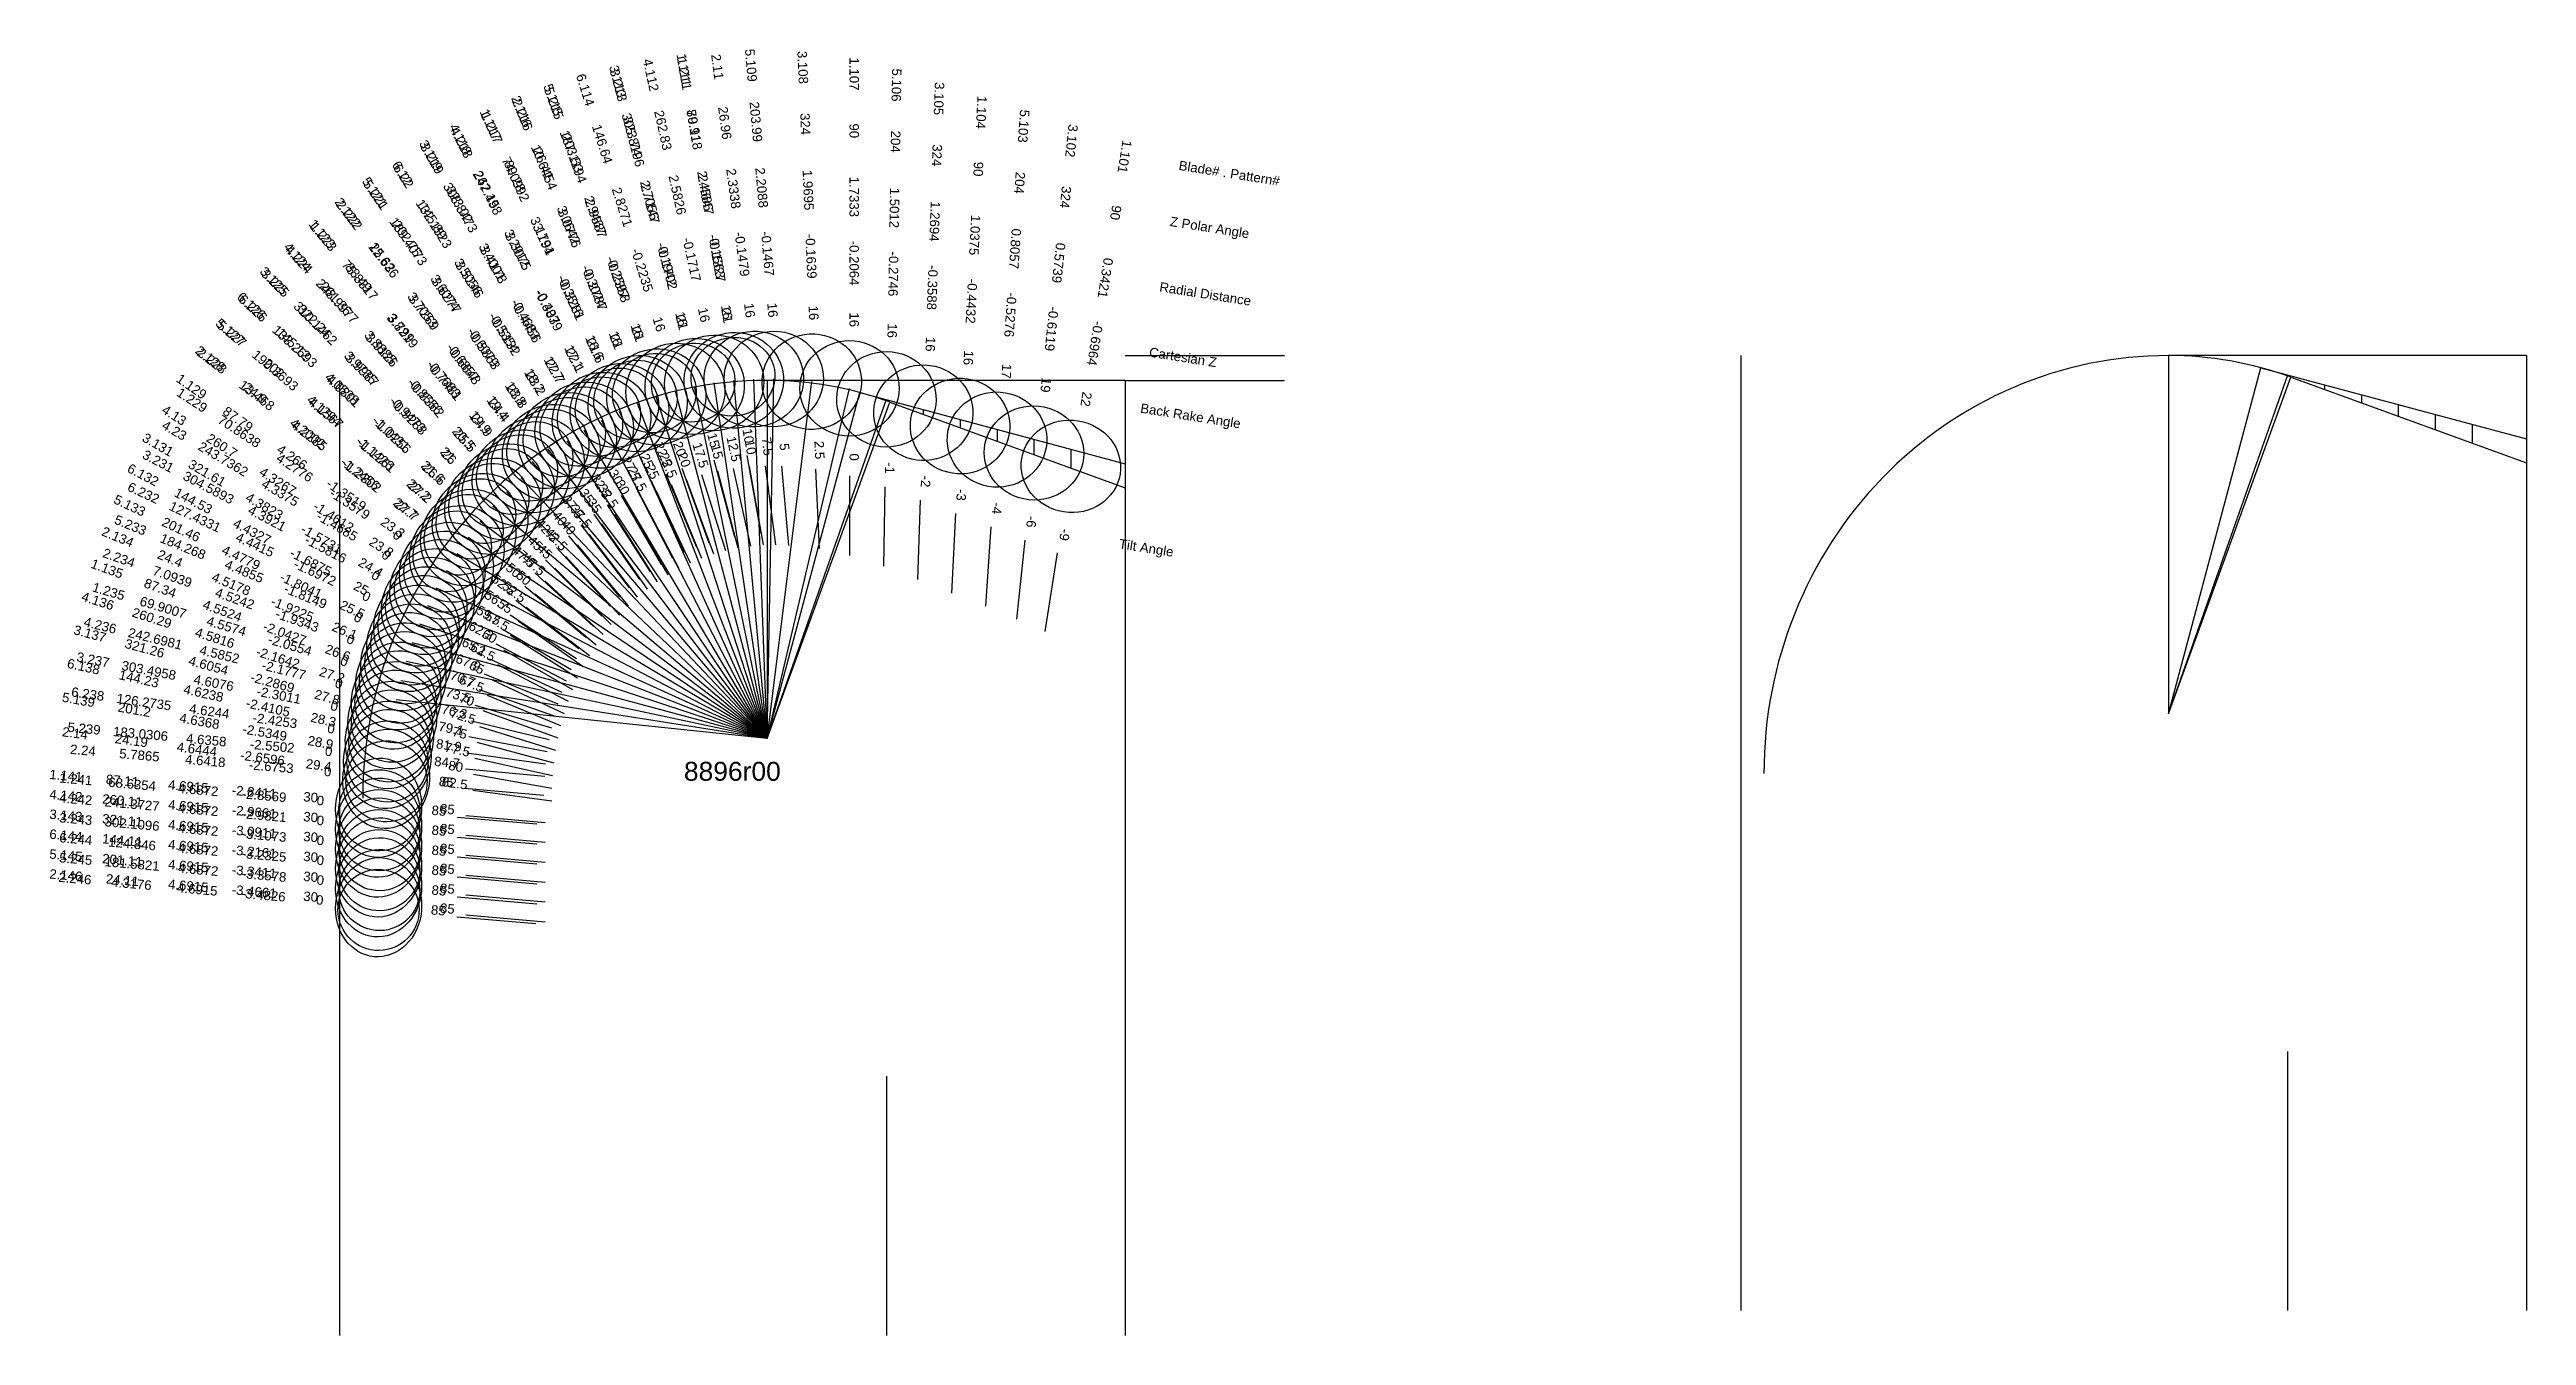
# Model space of a CAD drawing. Header units: inches. Extents: x -6.8 to 8.8, y -6.2 to 1.9.
import ezdxf
from ezdxf.enums import TextEntityAlignment as Align

# ---------------------------------------------------------------- set-up
doc = ezdxf.new("R2010")
doc.units = ezdxf.units.IN
doc.header["$MEASUREMENT"] = 0
for name, color, linetype, true_color in [('Blade_1', 30, 'Continuous', 0xff7f00), ('Blade_2', 7, 'Continuous', 0xcccc00), ('Blade_3', 7, 'Continuous', 0x00cc00), ('Blade_4', 7, 'Continuous', 0x00cccc), ('Blade_5', 7, 'Continuous', 0x0066cc), ('Blade_6', 190, 'Continuous', 0x7f00ff)]:
    doc.layers.add(name, color=color, linetype=linetype, true_color=true_color)
doc.styles.get("Standard").update_dxf_attribs({"font": 'arial.ttf'})

msp = doc.modelspace()

# ---------------------------------------------------------------- linework, layer by layer
for p, q in [((0, 0), (1, 0)), ((0, 0), (1, 0)), ((3.867, 0), (3.867, -6)), ((8.804, 0), (6.554, 0)), ((6.554, 0), (6.554, -2.25)), ((8.804, 0), (8.804, -6)), ((-2.25, -2.406), (-2.334, -0.148)), ((-2.25, -2.406), (-2.209, -0.147)), ((6.554, -2.25), (7.136, -0.077)), ((6.554, -2.25), (7.303, -0.128)), ((6.554, -2.25), (7.324, -0.136)), ((7.136, -0.077), (8.804, -0.524)), ((7.303, -0.121), (7.303, -0.128)), ((7.324, -0.136), (8.804, -0.675)), ((-4.938, -0.156), (-4.938, -6.156)), ((-2.25, -2.406), (-3.064, -0.302)), ((-2.25, -2.406), (-2.947, -0.26)), ((-2.25, -2.406), (-2.827, -0.224)), ((-2.25, -2.406), (-2.706, -0.194)), ((-2.25, -2.406), (-2.583, -0.172)), ((-2.25, -2.406), (-2.459, -0.156)), ((0, -0.156), (-2.25, -0.156)), ((-2.25, -0.156), (-2.25, -2.406)), ((-2.25, -2.406), (-1.97, -0.164)), ((-2.25, -2.406), (-1.733, -0.206)), ((-2.25, -2.406), (-1.668, -0.233)), ((-2.25, -2.406), (-1.501, -0.275)), ((-2.25, -2.406), (-1.48, -0.292)), ((-1.668, -0.233), (0, -0.68)), ((-1.501, -0.278), (-1.501, -0.285)), ((-1.48, -0.292), (0, -0.831)), ((0, -0.156), (1, -0.156)), ((0, -0.156), (0, -6.156)), ((7.535, -0.183), (7.535, -0.213)), ((7.767, -0.246), (7.767, -0.297)), ((7.998, -0.308), (7.998, -0.381)), ((-2.25, -2.406), (-3.291, -0.407)), ((-2.25, -2.406), (-3.179, -0.352)), ((-1.269, -0.34), (-1.269, -0.369)), ((-1.038, -0.402), (-1.038, -0.453)), ((-0.806, -0.464), (-0.806, -0.538)), ((8.23, -0.37), (8.23, -0.466)), ((8.462, -0.432), (8.462, -0.55)), ((-2.25, -2.406), (-3.628, -0.586)), ((-2.25, -2.406), (-3.506, -0.535)), ((-2.25, -2.406), (-3.4, -0.468)), ((-0.574, -0.526), (-0.574, -0.622)), ((-0.342, -0.588), (-0.342, -0.706)), ((-2.25, -2.406), (-3.799, -0.768)), ((-2.25, -2.406), (-3.727, -0.665)), ((-2.25, -2.406), (-3.889, -0.856)), ((-2.25, -2.406), (-4.054, -1.043)), ((-2.25, -2.406), (-3.974, -0.947)), ((-2.25, -2.406), (-4.129, -1.143)), ((-2.25, -2.406), (-4.266, -1.352)), ((-2.25, -2.406), (-4.2, -1.246)), ((-2.25, -2.406), (-4.327, -1.461)), ((-2.25, -2.406), (-4.433, -1.688)), ((-2.25, -2.406), (-4.382, -1.573)), ((-2.25, -2.406), (-4.478, -1.804)), ((-2.25, -2.406), (-4.518, -1.923)), ((-2.25, -2.406), (-4.582, -2.164)), ((-2.25, -2.406), (-4.552, -2.043)), ((7.303, -4.372), (7.303, -6)), ((-1.501, -4.528), (-1.501, -6.156))]:
    msp.add_line(p, q)
for centre in [(6.554, -2.25), (-2.25, -2.406)]:
    msp.add_arc(centre, 2.25, 70, 90)
for centre in [(6.554, -2.625), (-2.25, -2.781)]:
    msp.add_ellipse(centre, major_axis=(0, 2.625), ratio=0.968171, start_param=6.283185, end_param=7.853982)
at = {"layer": 'Blade_1'}
for p, q in [((-2.378, -0.627), (-2.291, -1.119)), ((-2.363, -0.698), (-2.276, -1.19)), ((-1.733, -0.756), (-1.733, -1.256)), ((-2.982, -0.783), (-2.771, -1.236)), ((-2.947, -0.85), (-2.735, -1.303)), ((-1.066, -0.992), (-1.092, -1.492)), ((-3.499, -1.133), (-3.178, -1.516)), ((-3.445, -1.19), (-3.124, -1.573)), ((-0.428, -1.24), (-0.506, -1.733)), ((-3.866, -1.628), (-3.448, -1.903)), ((-3.815, -1.667), (-3.406, -1.954)), ((-4.085, -2.196), (-3.606, -2.338)), ((-4.036, -2.231), (-3.566, -2.402)), ((-4.197, -2.9), (-3.698, -2.943)), ((-4.144, -2.889), (-3.646, -2.933))]:
    msp.add_line(p, q, dxfattribs=at)
for centre, major_axis, ratio in [((-2.459, -0.156), (0.308, 0.054), 0.961262), ((-2.465, -0.133), (0.26, 0.046), 0.93358), ((-1.733, -0.206), (0.312, 0), 0.961262), ((-3.179, -0.352), (0.283, 0.132), 0.958522), ((-3.194, -0.328), (0.24, 0.112), 0.930033), ((-1.038, -0.443), (0.312, -0.016), 0.961262), ((-3.799, -0.768), (0.239, 0.201), 0.940169), ((-0.342, -0.696), (0.309, -0.049), 0.927184), ((-3.822, -0.748), (0.203, 0.17), 0.906897), ((-4.266, -1.352), (0.179, 0.256), 0.918584), ((-4.278, -1.358), (0.14, 0.213), 1), ((-4.552, -2.043), (0.107, 0.294), 0.893841), ((-4.557, -2.055), (0.073, 0.244), 1), ((-4.692, -2.841), (0.027, 0.311), 0.866025), ((-4.687, -2.857), (0.022, 0.254), 1)]:
    msp.add_ellipse(centre, major_axis=major_axis, ratio=ratio, dxfattribs=at)
at = {"layer": 'Blade_2'}
for p, q in [((-2.886, -0.743), (-2.694, -1.204)), ((-2.262, -0.693), (-2.197, -1.189)), ((-2.854, -0.811), (-2.662, -1.272)), ((-3.421, -1.063), (-3.117, -1.46)), ((-3.37, -1.122), (-3.066, -1.519)), ((-3.83, -1.536), (-3.434, -1.84)), ((-3.764, -1.58), (-3.367, -1.885)), ((-4.059, -2.097), (-3.588, -2.263)), ((-4.01, -2.133), (-3.548, -2.324)), ((-4.151, -2.718), (-3.653, -2.761)), ((-4.099, -2.731), (-3.603, -2.797)), ((-4.201, -3.526), (-3.703, -3.569)), ((-4.144, -3.514), (-3.646, -3.558))]:
    msp.add_line(p, q, dxfattribs=at)
for centre, major_axis, ratio in [((-2.334, -0.148), (0.31, 0.041), 0.961262), ((-3.064, -0.302), (0.289, 0.12), 0.961262), ((-3.078, -0.279), (0.244, 0.101), 0.93358), ((-3.705, -0.686), (0.248, 0.19), 0.943454), ((-3.727, -0.665), (0.21, 0.161), 0.910972), ((-4.2, -1.246), (0.19, 0.248), 0.922403), ((-4.229, -1.23), (0.161, 0.21), 0.885231), ((-4.518, -1.923), (0.12, 0.289), 0.898181), ((-4.524, -1.934), (0.084, 0.241), 1), ((-4.644, -2.66), (0.041, 0.31), 0.870871), ((-4.642, -2.675), (0.022, 0.254), 1), ((-4.692, -3.466), (0.027, 0.311), 0.866025), ((-4.692, -3.483), (0.022, 0.254), 1)]:
    msp.add_ellipse(centre, major_axis=major_axis, ratio=ratio, dxfattribs=at)
at = {"layer": 'Blade_3'}
for p, q in [((-2.585, -0.655), (-2.455, -1.138)), ((-2.563, -0.725), (-2.434, -1.208)), ((-1.946, -0.713), (-1.924, -1.213)), ((-3.167, -0.88), (-2.917, -1.313)), ((-1.289, -0.908), (-1.306, -1.408)), ((-3.125, -0.945), (-2.875, -1.378)), ((-0.631, -1.159), (-0.684, -1.656)), ((-3.644, -1.284), (-3.29, -1.637)), ((-3.585, -1.336), (-3.231, -1.69)), ((-3.956, -1.811), (-3.513, -2.043)), ((-3.906, -1.848), (-3.473, -2.098)), ((-4.124, -2.394), (-3.633, -2.488)), ((-4.074, -2.429), (-3.591, -2.559)), ((-4.197, -3.15), (-3.698, -3.193)), ((-4.144, -3.139), (-3.646, -3.183))]:
    msp.add_line(p, q, dxfattribs=at)
for centre, major_axis, ratio in [((-2.706, -0.194), (0.302, 0.081), 0.961262), ((-2.715, -0.17), (0.255, 0.068), 0.93358), ((-1.97, -0.164), (0.312, 0.014), 0.961262), ((-3.4, -0.468), (0.271, 0.156), 0.952768), ((-1.269, -0.359), (0.312, -0.011), 0.961262), ((-3.418, -0.446), (0.229, 0.132), 0.922673), ((-0.574, -0.612), (0.311, -0.033), 0.945519), ((-3.974, -0.947), (0.221, 0.221), 0.93333), ((-3.999, -0.929), (0.187, 0.187), 0.898488), ((-4.382, -1.573), (0.156, 0.271), 0.910684), ((-4.392, -1.582), (0.119, 0.226), 1), ((-4.605, -2.287), (0.081, 0.302), 0.884906), ((-4.608, -2.301), (0.048, 0.25), 1), ((-4.692, -3.091), (0.027, 0.311), 0.866025), ((-4.687, -3.107), (0.022, 0.254), 1)]:
    msp.add_ellipse(centre, major_axis=major_axis, ratio=ratio, dxfattribs=at)
at = {"layer": 'Blade_4'}
for p, q in [((-2.464, -0.709), (-2.355, -1.197)), ((-3.076, -0.829), (-2.845, -1.273)), ((-3.037, -0.895), (-2.806, -1.338)), ((-3.573, -1.206), (-3.236, -1.575)), ((-3.517, -1.261), (-3.179, -1.63)), ((-3.913, -1.718), (-3.482, -1.972)), ((-3.863, -1.757), (-3.441, -2.025)), ((-4.107, -2.294), (-3.621, -2.413)), ((-4.057, -2.33), (-3.58, -2.48)), ((-4.197, -3.025), (-3.698, -3.068)), ((-4.144, -3.014), (-3.646, -3.058))]:
    msp.add_line(p, q, dxfattribs=at)
for centre, major_axis, ratio in [((-2.583, -0.172), (0.305, 0.068), 0.961262), ((-3.291, -0.407), (0.277, 0.144), 0.95569), ((-3.307, -0.384), (0.235, 0.122), 0.926397), ((-3.889, -0.856), (0.23, 0.211), 0.936794), ((-3.913, -0.836), (0.195, 0.179), 0.902736), ((-4.327, -1.461), (0.168, 0.264), 0.914678), ((-4.337, -1.468), (0.129, 0.22), 1), ((-4.582, -2.164), (0.094, 0.298), 0.889416), ((-4.585, -2.178), (0.06, 0.248), 1), ((-4.692, -2.966), (0.027, 0.311), 0.866025), ((-4.687, -2.982), (0.022, 0.254), 1)]:
    msp.add_ellipse(centre, major_axis=major_axis, ratio=ratio, dxfattribs=at)
at = {"layer": 'Blade_5'}
for p, q in [((-2.787, -0.708), (-2.616, -1.177)), ((-2.759, -0.777), (-2.588, -1.246)), ((-2.161, -0.695), (-2.117, -1.193)), ((-1.511, -0.825), (-1.52, -1.324)), ((-3.34, -0.997), (-3.053, -1.407)), ((-3.292, -1.058), (-3.005, -1.468)), ((-0.844, -1.076), (-0.879, -1.575)), ((-3.772, -1.449), (-3.389, -1.77)), ((-3.708, -1.496), (-3.325, -1.818)), ((-4.029, -2), (-3.566, -2.189)), ((-3.979, -2.037), (-3.526, -2.248)), ((-4.145, -2.596), (-3.648, -2.642)), ((-4.095, -2.63), (-3.603, -2.717)), ((-4.197, -3.4), (-3.698, -3.444)), ((-4.144, -3.389), (-3.646, -3.433))]:
    msp.add_line(p, q, dxfattribs=at)
for centre, major_axis, ratio in [((-2.209, -0.147), (0.311, 0.027), 0.961262), ((-2.947, -0.26), (0.294, 0.107), 0.961262), ((-2.959, -0.236), (0.249, 0.09), 0.93358), ((-1.501, -0.275), (0.312, -0.005), 0.961262), ((-3.607, -0.608), (0.256, 0.179), 0.946649), ((-3.628, -0.586), (0.217, 0.152), 0.91496), ((-0.806, -0.528), (0.312, -0.022), 0.956305), ((-4.129, -1.143), (0.201, 0.239), 0.926134), ((-4.157, -1.126), (0.17, 0.203), 0.889735), ((-4.478, -1.804), (0.132, 0.283), 0.902435), ((-4.486, -1.815), (0.096, 0.236), 1), ((-4.637, -2.535), (0.054, 0.308), 0.875633), ((-4.636, -2.55), (0.024, 0.254), 1), ((-4.692, -3.341), (0.027, 0.311), 0.866025), ((-4.687, -3.358), (0.022, 0.254), 1)]:
    msp.add_ellipse(centre, major_axis=major_axis, ratio=ratio, dxfattribs=at)
at = {"layer": 'Blade_6'}
for p, q in [((-2.662, -0.748), (-2.511, -1.225)), ((-3.255, -0.937), (-2.986, -1.358)), ((-3.21, -0.999), (-2.941, -1.421)), ((-3.71, -1.365), (-3.341, -1.703)), ((-3.648, -1.415), (-3.28, -1.752)), ((-3.995, -1.905), (-3.541, -2.115)), ((-3.945, -1.941), (-3.501, -2.172)), ((-4.137, -2.495), (-3.642, -2.565)), ((-4.087, -2.53), (-3.599, -2.638)), ((-4.144, -3.264), (-3.646, -3.308)), ((-4.197, -3.275), (-3.698, -3.319))]:
    msp.add_line(p, q, dxfattribs=at)
for centre, major_axis, ratio in [((-2.827, -0.224), (0.298, 0.094), 0.961262), ((-3.506, -0.535), (0.264, 0.168), 0.949754), ((-3.525, -0.513), (0.223, 0.142), 0.91886), ((-4.054, -1.043), (0.211, 0.23), 0.929777), ((-4.08, -1.026), (0.179, 0.195), 0.894154), ((-4.433, -1.688), (0.144, 0.277), 0.906603), ((-4.441, -1.697), (0.107, 0.231), 1), ((-4.624, -2.411), (0.068, 0.305), 0.880312), ((-4.624, -2.425), (0.036, 0.252), 1), ((-4.692, -3.216), (0.027, 0.311), 0.866025), ((-4.687, -3.233), (0.022, 0.254), 1)]:
    msp.add_ellipse(centre, major_axis=major_axis, ratio=ratio, dxfattribs=at)

# ---------------------------------------------------------------- texts
for s, height, p in [('Blade# . Pattern#', 0.05937, (0.337, 1.196)), ('Z Polar Angle', 0.05937, (0.282, 0.844)), ('Radial Distance', 0.05937, (0.216, 0.433)), ('Cartesian Z', 0.05937, (0.151, 0.023)), ('Back Rake Angle', 0.05937, (0.096, -0.329)), ('Tilt Angle', 0.0594, (-0.039, -1.181))]:
    msp.add_text(s, height=height, rotation=351).set_placement(p, align=Align.MIDDLE_LEFT)
msp.add_text('8896r00', height=0.1187).set_placement((-2.469, -2.612), align=Align.MIDDLE_CENTER)
at = {"layer": 'Blade_1'}
for s, rotation, p in [('1.111', 280, (-2.802, 1.789)), ('1.211', 280, (-2.799, 1.765)), ('1.107', 270, (-1.733, 1.769)), ('1.104', 267, (-0.934, 1.529)), ('1.117', 295, (-4.014, 1.438)), ('1.217', 295, (-4.008, 1.418)), ('70.118', 280, (-2.737, 1.414)), ('89.91', 280, (-2.74, 1.438)), ('90', 270, (-1.733, 1.412)), ('74.0992', 295, (-3.858, 1.095)), ('1.101', 261, (-0.033, 1.254)), ('89.28', 295, (-3.863, 1.115)), ('2.4586', 280, (-2.668, 1.029)), ('2.4647', 280, (-2.665, 1.005)), ('1.7333', 270, (-1.733, 0.997)), ('90', 267, (-0.953, 1.173)), ('90', 261, (-0.089, 0.902)), ('1.123', 310, (-5.069, 0.745)), ('1.223', 310, (-5.061, 0.728)), ('3.1791', 295, (-3.688, 0.739)), ('3.194', 295, (-3.682, 0.719)), ('1.0375', 267, (-0.975, 0.758)), ('-0.1563', 280, (-2.595, 0.619)), ('-0.1327', 280, (-2.593, 0.596)), ('-0.2064', 270, (-1.733, 0.581)), ('75.8317', 310, (-4.832, 0.455)), ('88.49', 310, (-4.84, 0.472)), ('-0.3516', 295, (-3.512, 0.362)), ('-0.3281', 295, (-3.507, 0.342)), ('-0.4432', 267, (-0.996, 0.343)), ('0.3421', 261, (-0.154, 0.492)), ('16', 280, (-2.533, 0.268)), ('3.8219', 310, (-4.564, 0.137)), ('3.799', 310, (-4.572, 0.153)), ('21', 280, (-2.531, 0.245)), ('16', 270, (-1.733, 0.225)), ('-0.6964', 261, (-0.219, 0.081)), ('16.6', 295, (-3.361, 0.039)), ('21.6', 295, (-3.356, 0.019)), ('16', 267, (-1.015, -0.013)), ('1.129', 325, (-5.884, -0.219)), ('-0.7683', 310, (-4.305, -0.165)), ('-0.7481', 310, (-4.297, -0.182)), ('1.229', 326.71, (-5.88, -0.305)), ('22', 261, (-0.275, -0.27)), ('70.8638', 326.71, (-5.583, -0.501)), ('87.79', 325, (-5.592, -0.423)), ('19.9', 310, (-4.076, -0.438)), ('24.9', 310, (-4.068, -0.455)), ('10', 280, (-2.398, -0.51)), ('4.266', 325, (-5.252, -0.662)), ('25', 295, (-3.032, -0.675)), ('10', 280, (-2.384, -0.581)), ('0', 270, (-1.733, -0.638)), ('4.2776', 326.71, (-5.235, -0.729)), ('25', 295, (-2.997, -0.742)), ('-1.3519', 325, (-4.911, -0.9)), ('-1.3579', 326.71, (-4.888, -0.957)), ('-3', 267, (-1.06, -0.874)), ('23.3', 325, (-4.619, -1.105)), ('40', 310, (-3.576, -1.042)), ('40', 310, (-3.522, -1.099)), ('0', 326.71, (-4.59, -1.153)), ('-9', 261, (-0.41, -1.122)), ('1.135', 340, (-6.408, -1.367)), ('1.235', 343.47, (-6.396, -1.51)), ('69.9007', 343.47, (-6.054, -1.611)), ('87.34', 340, (-6.074, -1.489)), ('4.5524', 340, (-5.683, -1.631)), ('56.7', 326.71, (-3.965, -1.563)), ('55', 325, (-3.913, -1.599)), ('4.5574', 343.47, (-5.656, -1.729)), ('-2.0427', 340, (-5.292, -1.773)), ('-2.0554', 343.47, (-5.257, -1.848)), ('26.6', 340, (-4.958, -1.895)), ('0', 343.47, (-4.916, -1.949)), ('73.5', 343.47, (-4.199, -2.162)), ('70', 340, (-4.147, -2.19)), ('1.141', 355, (-6.659, -2.669)), ('1.241', 355.03, (-6.597, -2.691)), ('87.11', 355, (-6.304, -2.7)), ('68.6354', 355.03, (-6.243, -2.722)), ('4.6915', 355, (-5.89, -2.736)), ('4.6872', 355.03, (-5.828, -2.758)), ('-2.8411', 355, (-5.476, -2.772)), ('-2.8569', 355.03, (-5.414, -2.794)), ('30', 355, (-5.121, -2.804)), ('0', 355.03, (-5.06, -2.825)), ('85', 355.03, (-4.315, -2.889)), ('85', 355, (-4.262, -2.879))]:
    msp.add_text(s, height=0.0594, rotation=rotation, dxfattribs=at).set_placement(p, align=Align.CENTER)
at = {"layer": 'Blade_2'}
for s, rotation, p in [('2.11', 277.5, (-2.592, 1.81)), ('2.116', 292.5, (-3.82, 1.522)), ('2.216', 292.5, (-3.815, 1.502)), ('26.96', 277.5, (-2.545, 1.457)), ('10.6454', 292.5, (-3.679, 1.172)), ('26.41', 292.5, (-3.684, 1.193)), ('2.3338', 277.5, (-2.491, 1.045)), ('2.122', 307.5, (-4.908, 0.881)), ('2.222', 307.5, (-4.9, 0.864)), ('3.0642', 292.5, (-3.525, 0.809)), ('3.0776', 292.5, (-3.52, 0.788)), ('12.636', 307.5, (-4.683, 0.581)), ('25.62', 307.5, (-4.691, 0.599)), ('-0.1479', 277.5, (-2.437, 0.633)), ('-0.3024', 292.5, (-3.366, 0.425)), ('-0.2787', 292.5, (-3.361, 0.404)), ('3.7053', 307.5, (-4.438, 0.269)), ('3.7269', 307.5, (-4.43, 0.252)), ('16', 277.5, (-2.39, 0.28)), ('2.128', 322.5, (-5.767, -0.043)), ('2.228', 322.5, (-5.757, -0.057)), ('-0.6857', 307.5, (-4.185, -0.061)), ('-0.6648', 307.5, (-4.177, -0.078)), ('16', 292.5, (-3.229, 0.096)), ('21', 292.5, (-3.224, 0.075)), ('13.468', 322.5, (-5.475, -0.274)), ('24.9', 322.5, (-5.484, -0.26)), ('19.4', 307.5, (-3.968, -0.344)), ('24.4', 307.5, (-3.96, -0.361)), ('4.2002', 322.5, (-5.155, -0.513)), ('4.2285', 322.5, (-5.145, -0.527)), ('22.5', 292.5, (-2.931, -0.633)), ('22.5', 292.5, (-2.899, -0.701)), ('7.5', 277.5, (-2.278, -0.575)), ('-1.2456', 322.5, (-4.825, -0.766)), ('-1.2302', 322.5, (-4.815, -0.78)), ('22.7', 322.5, (-4.542, -0.983)), ('27.7', 322.5, (-4.533, -0.997)), ('37.5', 307.5, (-3.494, -0.969)), ('2.134', 337.5, (-6.342, -1.167)), ('37.5', 307.5, (-3.443, -1.028)), ('2.234', 340.66, (-6.333, -1.299)), ('24.4', 337.5, (-6.013, -1.303)), ('7.0939', 340.66, (-5.997, -1.417)), ('4.5178', 337.5, (-5.629, -1.462)), ('52.5', 322.5, (-3.924, -1.464)), ('4.5242', 340.66, (-5.605, -1.555)), ('-1.9225', 337.5, (-5.245, -1.621)), ('52.5', 322.5, (-3.858, -1.508)), ('-1.9343', 340.66, (-5.213, -1.693)), ('26.1', 337.5, (-4.916, -1.757)), ('0', 340.66, (-4.877, -1.811)), ('70.7', 340.66, (-4.172, -2.058)), ('67.5', 337.5, (-4.119, -2.088)), ('2.14', 352.5, (-6.603, -2.402)), ('2.24', 355.03, (-6.552, -2.509)), ('24.19', 352.5, (-6.249, -2.448)), ('5.7865', 355.03, (-6.197, -2.54)), ('4.6444', 352.5, (-5.837, -2.503)), ('-2.6596', 352.5, (-5.425, -2.557)), ('4.6418', 355.03, (-5.783, -2.576)), ('-2.6753', 355.03, (-5.369, -2.612)), ('29.4', 352.5, (-5.072, -2.603)), ('0', 355.03, (-5.014, -2.643)), ('85', 355.03, (-4.269, -2.708)), ('82.5', 352.5, (-4.217, -2.716)), ('2.146', 355, (-6.659, -3.294)), ('2.246', 355, (-6.602, -3.315)), ('24.11', 355, (-6.304, -3.325)), ('4.3176', 355, (-6.247, -3.347)), ('4.6915', 355, (-5.89, -3.361)), ('4.6915', 355, (-5.833, -3.383)), ('-3.4661', 355, (-5.476, -3.397)), ('-3.4826', 355, (-5.419, -3.419)), ('30', 355, (-5.121, -3.429)), ('0', 355, (-5.064, -3.45)), ('85', 355, (-4.319, -3.515)), ('85', 355, (-4.262, -3.504))]:
    msp.add_text(s, height=0.0594, rotation=rotation, dxfattribs=at).set_placement(p, align=Align.CENTER)
at = {"layer": 'Blade_3'}
for s, rotation, p in [('3.108', 272.5, (-2.056, 1.809)), ('3.113', 285, (-3.217, 1.714)), ('3.213', 285, (-3.213, 1.691)), ('3.105', 268, (-1.2, 1.615)), ('305.8196', 285, (-3.121, 1.347)), ('323.74', 285, (-3.125, 1.369)), ('324', 272.5, (-2.04, 1.453)), ('3.102', 264, (-0.367, 1.352)), ('3.119', 300, (-4.388, 1.242)), ('3.219', 300, (-4.381, 1.223)), ('324', 268, (-1.213, 1.259)), ('2.7056', 285, (-3.017, 0.968)), ('1.9695', 272.5, (-2.022, 1.038)), ('308.8473', 300, (-4.203, 0.915)), ('323.02', 300, (-4.209, 0.934)), ('2.7147', 285, (-3.014, 0.946)), ('1.2694', 268, (-1.227, 0.844)), ('324', 264, (-0.405, 0.998)), ('3.4001', 300, (-4.002, 0.574)), ('3.4178', 300, (-3.995, 0.555)), ('-0.1942', 285, (-2.909, 0.566)), ('-0.1702', 285, (-2.906, 0.544)), ('-0.1639', 272.5, (-2.004, 0.623)), ('0.5739', 264, (-0.448, 0.585)), ('3.125', 315, (-5.37, 0.449)), ('3.225', 315, (-5.361, 0.434)), ('-0.3588', 268, (-1.242, 0.428)), ('310.1462', 315, (-5.109, 0.182)), ('322.24', 315, (-5.118, 0.197)), ('-0.4683', 300, (-3.794, 0.214)), ('-0.4456', 300, (-3.788, 0.195)), ('16', 285, (-2.817, 0.222)), ('21', 285, (-2.814, 0.2)), ('16', 272.5, (-1.988, 0.267)), ('-0.6119', 264, (-0.492, 0.171)), ('3.9735', 315, (-4.824, -0.097)), ('3.9987', 315, (-4.815, -0.112)), ('16', 268, (-1.254, 0.072)), ('17.7', 300, (-3.616, -0.095)), ('22.7', 300, (-3.609, -0.114)), ('19', 264, (-0.529, -0.183)), ('-0.9473', 315, (-4.53, -0.39)), ('-0.9288', 315, (-4.522, -0.406)), ('3.131', 330, (-6.093, -0.586)), ('3.231', 332.3, (-6.09, -0.69)), ('21', 315, (-4.278, -0.642)), ('26', 315, (-4.27, -0.658)), ('15', 285, (-2.616, -0.54)), ('15', 285, (-2.594, -0.611)), ('2.5', 272.5, (-1.951, -0.595)), ('304.5893', 332.3, (-5.774, -0.856)), ('321.61', 330, (-5.784, -0.764)), ('30', 300, (-3.226, -0.777)), ('-2', 268, (-1.284, -0.79)), ('4.3823', 330, (-5.424, -0.972)), ('30', 300, (-3.184, -0.842)), ('4.3921', 332.3, (-5.406, -1.049)), ('-1.5731', 330, (-5.064, -1.179)), ('-6', 264, (-0.619, -1.041)), ('-1.5816', 332.3, (-5.038, -1.242)), ('45', 315, (-3.728, -1.2)), ('45', 315, (-3.669, -1.252)), ('24.4', 330, (-4.756, -1.357)), ('0', 332.3, (-4.723, -1.408)), ('3.137', 345, (-6.513, -1.776)), ('62.3', 332.3, (-4.061, -1.755)), ('3.237', 349.13, (-6.491, -1.94)), ('321.26', 345, (-6.169, -1.868)), ('60', 330, (-4.009, -1.789)), ('303.4958', 349.13, (-6.141, -2.007)), ('4.6054', 345, (-5.768, -1.976)), ('4.6076', 349.13, (-5.733, -2.085)), ('-2.2869', 345, (-5.366, -2.083)), ('-2.3011', 349.13, (-5.324, -2.163)), ('27.8', 345, (-5.022, -2.175)), ('0', 349.13, (-4.975, -2.231)), ('79.1', 349.13, (-4.241, -2.372)), ('75', 345, (-4.189, -2.399)), ('3.143', 355, (-6.659, -2.919)), ('3.243', 355.03, (-6.597, -2.941)), ('321.11', 355, (-6.304, -2.95)), ('302.1096', 355.03, (-6.243, -2.972)), ('4.6915', 355, (-5.89, -2.986)), ('4.6872', 355.03, (-5.828, -3.008)), ('-3.0911', 355, (-5.476, -3.022)), ('-3.1073', 355.03, (-5.414, -3.044)), ('30', 355, (-5.121, -3.054)), ('0', 355.03, (-5.06, -3.075)), ('85', 355.03, (-4.315, -3.14)), ('85', 355, (-4.262, -3.129))]:
    msp.add_text(s, height=0.0594, rotation=rotation, dxfattribs=at).set_placement(p, align=Align.CENTER)
at = {"layer": 'Blade_4'}
for s, rotation, p in [('4.112', 282.5, (-3.01, 1.756)), ('4.118', 297.5, (-4.203, 1.345)), ('4.218', 297.5, (-4.197, 1.325)), ('262.83', 282.5, (-2.933, 1.409)), ('247.498', 297.5, (-4.033, 1.009)), ('262.15', 297.5, (-4.039, 1.029)), ('2.5826', 282.5, (-2.843, 1.003)), ('3.2912', 297.5, (-3.847, 0.66)), ('4.124', 312.5, (-5.223, 0.601)), ('4.224', 312.5, (-5.214, 0.584)), ('3.3075', 297.5, (-3.841, 0.641)), ('-0.1717', 282.5, (-2.753, 0.597)), ('248.9977', 312.5, (-4.974, 0.322)), ('261.36', 312.5, (-4.982, 0.338)), ('-0.3839', 297.5, (-3.649, 0.272)), ('-0.407', 297.5, (-3.655, 0.292)), ('3.8885', 312.5, (-4.701, 0.031)), ('16', 282.5, (-2.676, 0.249)), ('3.9126', 312.5, (-4.693, 0.015)), ('17.1', 297.5, (-3.49, -0.024)), ('22.1', 297.5, (-3.484, -0.044)), ('-0.8556', 312.5, (-4.421, -0.275)), ('-0.8362', 312.5, (-4.412, -0.291)), ('4.13', 327.5, (-5.992, -0.4)), ('4.23', 329.51, (-5.99, -0.496)), ('20.5', 312.5, (-4.18, -0.538)), ('25.5', 312.5, (-4.171, -0.554)), ('243.7362', 329.51, (-5.683, -0.676)), ('260.7', 327.5, (-5.692, -0.591)), ('12.5', 282.5, (-2.489, -0.593)), ('4.3267', 327.5, (-5.341, -0.815)), ('27.5', 297.5, (-3.131, -0.724)), ('27.5', 297.5, (-3.092, -0.79)), ('4.3375', 329.51, (-5.325, -0.887)), ('-1.4612', 327.5, (-4.991, -1.038)), ('-1.4685', 329.51, (-4.967, -1.098)), ('42.5', 312.5, (-3.654, -1.119)), ('23.8', 327.5, (-4.69, -1.229)), ('0', 329.51, (-4.66, -1.279)), ('42.5', 312.5, (-3.597, -1.174)), ('4.136', 342.5, (-6.465, -1.57)), ('4.236', 346.3, (-6.448, -1.724)), ('260.29', 342.5, (-6.125, -1.677)), ('59.5', 329.51, (-4.015, -1.658)), ('57.5', 327.5, (-3.963, -1.693)), ('242.6981', 346.3, (-6.102, -1.808)), ('4.5816', 342.5, (-5.729, -1.802)), ('4.5852', 346.3, (-5.698, -1.906)), ('-2.1642', 342.5, (-5.333, -1.927)), ('-2.1777', 346.3, (-5.294, -2.005)), ('27.2', 342.5, (-4.993, -2.035)), ('0', 346.3, (-4.948, -2.089)), ('76.3', 346.3, (-4.222, -2.266)), ('72.5', 342.5, (-4.17, -2.294)), ('4.142', 355, (-6.659, -2.794)), ('4.242', 355.03, (-6.597, -2.816)), ('260.11', 355, (-6.304, -2.825)), ('241.3727', 355.03, (-6.243, -2.847)), ('4.6915', 355, (-5.89, -2.861)), ('4.6872', 355.03, (-5.828, -2.883)), ('-2.9661', 355, (-5.476, -2.897)), ('-2.9821', 355.03, (-5.414, -2.919)), ('30', 355, (-5.121, -2.929)), ('0', 355.03, (-5.06, -2.95)), ('85', 355.03, (-4.315, -3.014)), ('85', 355, (-4.262, -3.004))]:
    msp.add_text(s, height=0.0594, rotation=rotation, dxfattribs=at).set_placement(p, align=Align.CENTER)
at = {"layer": 'Blade_5'}
for s, rotation, p in [('5.109', 275, (-2.381, 1.821)), ('5.106', 269, (-1.467, 1.7)), ('5.115', 290, (-3.622, 1.596)), ('5.215', 290, (-3.618, 1.575)), ('203.99', 275, (-2.35, 1.466)), ('187.1194', 290, (-3.496, 1.24)), ('204', 269, (-1.473, 1.344)), ('5.103', 266, (-0.668, 1.443)), ('203.53', 290, (-3.5, 1.261)), ('5.121', 305, (-4.74, 1.01)), ('5.221', 305, (-4.733, 0.992)), ('2.2088', 275, (-2.314, 1.052)), ('204', 266, (-0.693, 1.087)), ('2.9467', 290, (-3.358, 0.871)), ('2.9587', 290, (-3.354, 0.85)), ('1.5012', 269, (-1.48, 0.928)), ('189.4073', 305, (-4.529, 0.7)), ('202.75', 305, (-4.536, 0.718)), ('0.8057', 266, (-0.722, 0.673)), ('-0.1467', 275, (-2.277, 0.638)), ('-0.2746', 269, (-1.487, 0.513)), ('3.6074', 305, (-4.297, 0.378)), ('3.6277', 305, (-4.29, 0.36)), ('-0.2597', 290, (-3.216, 0.48)), ('-0.2358', 290, (-3.212, 0.459)), ('16', 275, (-2.246, 0.283)), ('-0.5276', 266, (-0.751, 0.258)), ('5.127', 320, (-5.642, 0.127)), ('5.227', 320, (-5.633, 0.113)), ('-0.6079', 305, (-4.059, 0.037)), ('16', 290, (-3.094, 0.146)), ('21', 290, (-3.09, 0.124)), ('16', 269, (-1.494, 0.157)), ('190.3693', 320, (-5.36, -0.116)), ('-0.5863', 305, (-4.052, 0.019)), ('202', 320, (-5.369, -0.102)), ('17', 266, (-0.776, -0.097)), ('4.1294', 320, (-5.051, -0.369)), ('4.1567', 320, (-5.042, -0.384)), ('18.8', 305, (-3.855, -0.255)), ('23.8', 305, (-3.848, -0.272)), ('-1.1426', 320, (-4.733, -0.636)), ('-1.1261', 320, (-4.723, -0.651)), ('20', 290, (-2.828, -0.596)), ('20', 290, (-2.799, -0.665)), ('5', 275, (-2.171, -0.576)), ('22.2', 320, (-4.46, -0.865)), ('-1', 269, (-1.509, -0.706)), ('5.133', 335, (-6.268, -0.969)), ('27.2', 320, (-4.45, -0.88)), ('35', 305, (-3.408, -0.9)), ('35', 305, (-3.36, -0.961)), ('-4', 266, (-0.836, -0.958)), ('5.233', 337.87, (-6.262, -1.093)), ('201.46', 335, (-5.945, -1.12)), ('184.268', 337.87, (-5.932, -1.227)), ('4.4779', 335, (-5.568, -1.296)), ('4.4855', 337.87, (-5.547, -1.383)), ('-1.8041', 335, (-5.192, -1.471)), ('50', 320, (-3.863, -1.372)), ('50', 320, (-3.799, -1.42)), ('-1.8149', 337.87, (-5.162, -1.54)), ('25.5', 335, (-4.869, -1.622)), ('0', 337.87, (-4.832, -1.674)), ('67.9', 337.87, (-4.139, -1.956)), ('65', 335, (-4.087, -1.986)), ('5.139', 350, (-6.582, -2.192)), ('5.239', 354.71, (-6.545, -2.373)), ('183.0306', 354.71, (-6.19, -2.406)), ('201.2', 350, (-6.231, -2.254)), ('4.6368', 350, (-5.822, -2.326)), ('-2.5349', 350, (-5.412, -2.398)), ('4.6358', 354.71, (-5.777, -2.445)), ('-2.5502', 354.71, (-5.363, -2.483)), ('28.9', 350, (-5.062, -2.46)), ('0', 354.71, (-5.008, -2.516)), ('84.7', 354.71, (-4.264, -2.585)), ('80', 350, (-4.212, -2.61)), ('5.145', 355, (-6.659, -3.169)), ('5.245', 355.03, (-6.597, -3.192)), ('201.11', 355, (-6.304, -3.2)), ('181.5821', 355.03, (-6.243, -3.223)), ('4.6915', 355, (-5.89, -3.236)), ('4.6872', 355.03, (-5.828, -3.259)), ('-3.3411', 355, (-5.476, -3.272)), ('-3.3578', 355.03, (-5.414, -3.295)), ('30', 355, (-5.121, -3.304)), ('0', 355.03, (-5.06, -3.325)), ('85', 355.03, (-4.315, -3.39)), ('85', 355, (-4.262, -3.379))]:
    msp.add_text(s, height=0.0594, rotation=rotation, dxfattribs=at).set_placement(p, align=Align.CENTER)
at = {"layer": 'Blade_6'}
for s, rotation, p in [('6.114', 287.5, (-3.421, 1.66)), ('146.64', 287.5, (-3.314, 1.32)), ('6.12', 302.5, (-4.567, 1.13)), ('6.22', 302.5, (-4.56, 1.112)), ('132.1523', 302.5, (-4.369, 0.812)), ('145.89', 302.5, (-4.375, 0.83)), ('2.8271', 287.5, (-3.189, 0.924)), ('-0.2235', 287.5, (-3.064, 0.528)), ('3.5056', 302.5, (-4.152, 0.479)), ('3.5246', 302.5, (-4.145, 0.461)), ('6.126', 317.5, (-5.51, 0.291)), ('6.226', 317.5, (-5.501, 0.276)), ('133.2693', 317.5, (-5.238, 0.036)), ('145.12', 317.5, (-5.247, 0.051)), ('-0.5354', 302.5, (-3.929, 0.129)), ('-0.5132', 302.5, (-3.922, 0.111)), ('16', 287.5, (-2.957, 0.188)), ('4.0538', 317.5, (-4.941, -0.23)), ('4.0801', 317.5, (-4.932, -0.245)), ('18.2', 302.5, (-3.737, -0.172)), ('23.2', 302.5, (-3.731, -0.19)), ('-1.0431', 317.5, (-4.634, -0.511)), ('-1.0256', 317.5, (-4.625, -0.526)), ('17.5', 287.5, (-2.697, -0.635)), ('6.132', 332.5, (-6.185, -0.776)), ('21.6', 317.5, (-4.372, -0.752)), ('26.6', 317.5, (-4.363, -0.767)), ('32.5', 302.5, (-3.319, -0.836)), ('6.232', 335.09, (-6.181, -0.89)), ('127.4331', 335.09, (-5.857, -1.04)), ('144.53', 332.5, (-5.869, -0.94)), ('32.5', 302.5, (-3.274, -0.899)), ('4.4327', 332.5, (-5.5, -1.132)), ('4.4415', 335.09, (-5.481, -1.215)), ('-1.6875', 332.5, (-5.131, -1.324)), ('47.5', 317.5, (-3.798, -1.285)), ('-1.6972', 335.09, (-5.104, -1.39)), ('47.5', 317.5, (-3.736, -1.334)), ('25', 332.5, (-4.815, -1.488)), ('0', 335.09, (-4.78, -1.54)), ('65.1', 335.09, (-4.102, -1.855)), ('62.5', 332.5, (-4.05, -1.887)), ('6.138', 347.5, (-6.552, -1.983)), ('144.23', 347.5, (-6.204, -2.06)), ('6.238', 351.92, (-6.523, -2.156)), ('126.2735', 351.92, (-6.17, -2.206)), ('4.6238', 347.5, (-5.798, -2.15)), ('-2.4105', 347.5, (-5.393, -2.24)), ('4.6244', 351.92, (-5.759, -2.264)), ('-2.4253', 351.92, (-5.347, -2.323)), ('28.3', 347.5, (-5.045, -2.317)), ('0', 351.92, (-4.994, -2.373)), ('81.9', 351.92, (-4.254, -2.478)), ('77.5', 347.5, (-4.203, -2.504)), ('6.144', 355, (-6.659, -3.044)), ('6.244', 355.03, (-6.597, -3.066)), ('144.11', 355, (-6.304, -3.075)), ('124.846', 355.03, (-6.243, -3.097)), ('4.6915', 355, (-5.89, -3.111)), ('4.6872', 355.03, (-5.828, -3.133)), ('-3.2161', 355, (-5.476, -3.147)), ('-3.2325', 355.03, (-5.414, -3.169)), ('30', 355, (-5.121, -3.179)), ('0', 355.03, (-5.06, -3.2)), ('85', 355.03, (-4.315, -3.265)), ('85', 355, (-4.262, -3.254))]:
    msp.add_text(s, height=0.0594, rotation=rotation, dxfattribs=at).set_placement(p, align=Align.CENTER)

doc.saveas('drawing.dxf')
